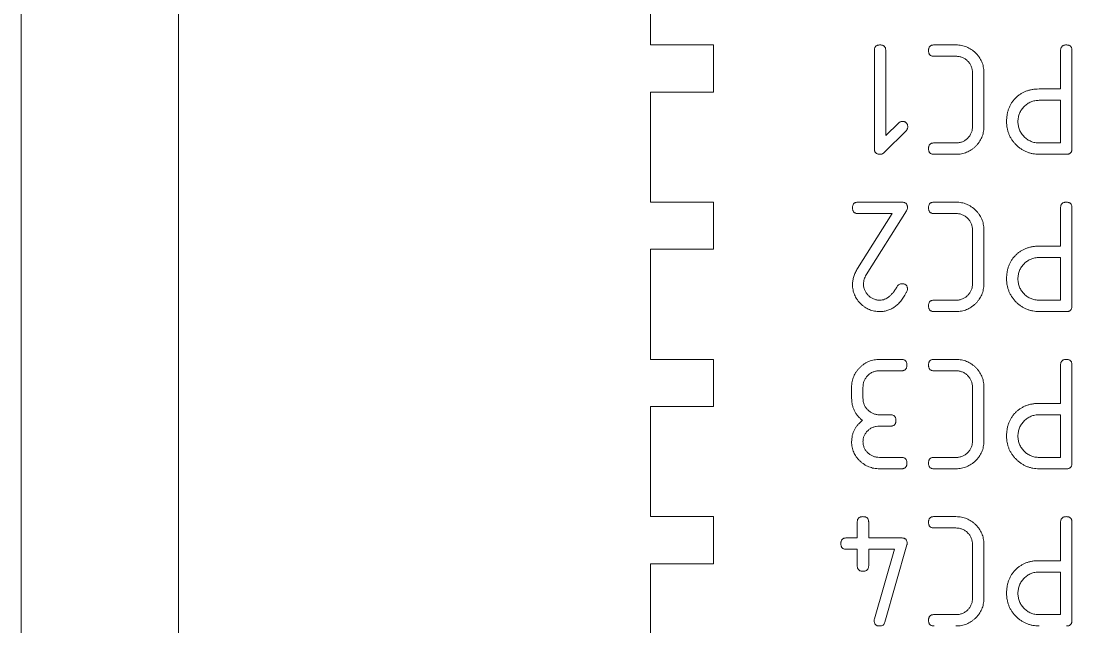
# Model space of a CAD drawing. Header units: inches. Extents: x 0.05 to 2.17, y 6.91 to 8.42.
# Drawn here: x 0.064 to 0.731, y 7.652 to 8.037 of the extents above; entities that cross this region are included whole.
import ezdxf

# ---------------------------------------------------------------- set-up
doc = ezdxf.new("R2010")
doc.units = ezdxf.units.IN
doc.header["$MEASUREMENT"] = 0

msp = doc.modelspace()

# ---------------------------------------------------------------- linework, layer by layer
at = {"color": 7, "linetype": 'Continuous', "lineweight": 15}
for p, q in [((0.06353, 8.42152), (0.06353, 6.92152)), ((0.16353, 8.32152), (0.16353, 7.52152)), ((0.46353, 8.02152), (0.46353, 8.09152)), ((0.50353, 8.02152), (0.46353, 8.02152)), ((0.50353, 7.99152), (0.50353, 8.02152)), ((0.64364, 8.02152), (0.6576, 8.02152)), ((0.60574, 7.95543), (0.60574, 8.01804)), ((0.61297, 8.01804), (0.61297, 7.96381)), ((0.6576, 8.01429), (0.64364, 8.01429)), ((0.72408, 7.99351), (0.72408, 8.01802)), ((0.73131, 8.01804), (0.73131, 7.95543)), ((0.66807, 7.96952), (0.66807, 8.00396)), ((0.6753, 8.00413), (0.6753, 7.96935)), ((0.71035, 7.99351), (0.72408, 7.99351)), ((0.46353, 7.92152), (0.46353, 7.99152)), ((0.46353, 7.99152), (0.50353, 7.99152)), ((0.72408, 7.98629), (0.71053, 7.98629)), ((0.72408, 7.95918), (0.72408, 7.98629)), ((0.62592, 7.96693), (0.61226, 7.95333)), ((0.61297, 7.96381), (0.62101, 7.97185)), ((0.64364, 7.95918), (0.6576, 7.95918)), ((0.71053, 7.95918), (0.72408, 7.95918)), ((0.6576, 7.95196), (0.64364, 7.95196)), ((0.72785, 7.95196), (0.71053, 7.95196)), ((0.50353, 7.92152), (0.46353, 7.92152)), ((0.50353, 7.89152), (0.50353, 7.92152)), ((0.59535, 7.92152), (0.62327, 7.92152)), ((0.64364, 7.92152), (0.6576, 7.92152)), ((0.59504, 7.87924), (0.61703, 7.91429)), ((0.61703, 7.91429), (0.59535, 7.91429)), ((0.62618, 7.91605), (0.60059, 7.87529)), ((0.6576, 7.91429), (0.64364, 7.91429)), ((0.72408, 7.89351), (0.72408, 7.91802)), ((0.73131, 7.91804), (0.73131, 7.85543)), ((0.66807, 7.86952), (0.66807, 7.90396)), ((0.6753, 7.90413), (0.6753, 7.86935)), ((0.71035, 7.89351), (0.72408, 7.89351)), ((0.46353, 7.82152), (0.46353, 7.89152)), ((0.46353, 7.89152), (0.50353, 7.89152)), ((0.72408, 7.88629), (0.71053, 7.88629)), ((0.72408, 7.85918), (0.72408, 7.88629)), ((0.64364, 7.85918), (0.6576, 7.85918)), ((0.71053, 7.85918), (0.72408, 7.85918)), ((0.6576, 7.85196), (0.64364, 7.85196)), ((0.72785, 7.85196), (0.71053, 7.85196)), ((0.50353, 7.82152), (0.46353, 7.82152)), ((0.50353, 7.79152), (0.50353, 7.82152)), ((0.60899, 7.82152), (0.62295, 7.82152)), ((0.64364, 7.82152), (0.6576, 7.82152)), ((0.62295, 7.81429), (0.60899, 7.81429)), ((0.6576, 7.81429), (0.64364, 7.81429)), ((0.72408, 7.79351), (0.72408, 7.81802)), ((0.73131, 7.81804), (0.73131, 7.75543)), ((0.59129, 7.7968), (0.59129, 7.80386)), ((0.59851, 7.80379), (0.59851, 7.79679)), ((0.66807, 7.76952), (0.66807, 7.80396)), ((0.6753, 7.80413), (0.6753, 7.76935)), ((0.71035, 7.79351), (0.72408, 7.79351)), ((0.46353, 7.72152), (0.46353, 7.79152)), ((0.46353, 7.79152), (0.50353, 7.79152)), ((0.60899, 7.78629), (0.61597, 7.78629)), ((0.72408, 7.78629), (0.71053, 7.78629)), ((0.72408, 7.75918), (0.72408, 7.78629)), ((0.61597, 7.77906), (0.60899, 7.77906)), ((0.60899, 7.75918), (0.62295, 7.75918)), ((0.64364, 7.75918), (0.6576, 7.75918)), ((0.71053, 7.75918), (0.72408, 7.75918)), ((0.62295, 7.75196), (0.60899, 7.75196)), ((0.6576, 7.75196), (0.64364, 7.75196)), ((0.72785, 7.75196), (0.71053, 7.75196)), ((0.50353, 7.72152), (0.46353, 7.72152)), ((0.50353, 7.69152), (0.50353, 7.72152)), ((0.64364, 7.72152), (0.6576, 7.72152)), ((0.5949, 7.70797), (0.5949, 7.71813)), ((0.60213, 7.71813), (0.60213, 7.70797)), ((0.6576, 7.71429), (0.64364, 7.71429)), ((0.72408, 7.69351), (0.72408, 7.71802)), ((0.73131, 7.71804), (0.73131, 7.65543)), ((0.58793, 7.70797), (0.5949, 7.70797)), ((0.60213, 7.70797), (0.62306, 7.70797)), ((0.5949, 7.70074), (0.58793, 7.70074)), ((0.5949, 7.69028), (0.5949, 7.70074)), ((0.60213, 7.70074), (0.60213, 7.69028)), ((0.61846, 7.70074), (0.60213, 7.70074)), ((0.60577, 7.65645), (0.61846, 7.70074)), ((0.62645, 7.70351), (0.61249, 7.6545)), ((0.66807, 7.66952), (0.66807, 7.70396)), ((0.6753, 7.70413), (0.6753, 7.66935)), ((0.71035, 7.69351), (0.72408, 7.69351)), ((0.46353, 7.69152), (0.50353, 7.69152)), ((0.46353, 7.62152), (0.46353, 7.69152)), ((0.72408, 7.68629), (0.71053, 7.68629)), ((0.72408, 7.65918), (0.72408, 7.68629)), ((0.64364, 7.65918), (0.6576, 7.65918)), ((0.71053, 7.65918), (0.72408, 7.65918))]:
    msp.add_line(p, q, dxfattribs=at)
for points, knots in [([(0.60574, 8.01804), (0.60575, 8.01832), (0.60577, 8.01883), (0.60594, 8.01955), (0.60622, 8.02017), (0.60662, 8.02068), (0.60716, 8.02105), (0.60779, 8.02134), (0.60854, 8.02148), (0.60907, 8.0215), (0.60935, 8.02152)], [0, 0, 0, 0, 0.142872, 0.269235, 0.383554, 0.493703, 0.602832, 0.721608, 0.852224, 1, 1, 1, 1]), ([(0.60935, 8.02152), (0.60964, 8.0215), (0.61017, 8.02148), (0.61092, 8.02134), (0.61155, 8.02105), (0.61209, 8.02068), (0.61248, 8.02017), (0.61277, 8.01955), (0.61294, 8.01883), (0.61296, 8.01832), (0.61297, 8.01804)], [0, 0, 0, 0, 0.147776, 0.278392, 0.397168, 0.506297, 0.616446, 0.730765, 0.857128, 1, 1, 1, 1]), ([(0.64015, 8.0179), (0.64016, 8.01818), (0.64019, 8.01872), (0.64033, 8.01947), (0.64062, 8.0201), (0.64101, 8.02063), (0.64151, 8.02104), (0.64213, 8.02132), (0.64285, 8.02149), (0.64336, 8.02151), (0.64364, 8.02152)], [0, 0, 0, 0, 0.147514, 0.2779, 0.396465, 0.506856, 0.614905, 0.731241, 0.857381, 1, 1, 1, 1]), ([(0.6576, 8.02152), (0.65819, 8.0215), (0.65937, 8.02147), (0.66109, 8.02122), (0.66275, 8.02082), (0.66435, 8.02027), (0.66587, 8.01954), (0.66735, 8.01867), (0.66876, 8.01763), (0.67007, 8.01644), (0.6713, 8.01516), (0.67236, 8.01378), (0.67328, 8.01233), (0.67401, 8.01082), (0.6746, 8.00924), (0.675, 8.00759), (0.67525, 8.00588), (0.67528, 8.00472), (0.6753, 8.00413)], [0, 0, 0, 0, 0.064587, 0.127657, 0.189254, 0.249977, 0.31113, 0.373124, 0.436104, 0.501374, 0.566206, 0.628986, 0.690641, 0.751553, 0.81214, 0.873362, 0.935924, 1, 1, 1, 1]), ([(0.72408, 8.01802), (0.72409, 8.01829), (0.72411, 8.01881), (0.72427, 8.01954), (0.72456, 8.02015), (0.72496, 8.02066), (0.72549, 8.02105), (0.72612, 8.02134), (0.72688, 8.02148), (0.72741, 8.0215), (0.72769, 8.02152)], [0, 0, 0, 0, 0.142325, 0.270585, 0.384466, 0.494192, 0.604355, 0.722675, 0.852791, 1, 1, 1, 1]), ([(0.72769, 8.02152), (0.72797, 8.0215), (0.72851, 8.02148), (0.72926, 8.02134), (0.72989, 8.02105), (0.73043, 8.02068), (0.73082, 8.02017), (0.73111, 8.01955), (0.73128, 8.01883), (0.7313, 8.01832), (0.73131, 8.01804)], [0, 0, 0, 0, 0.147776, 0.278392, 0.397168, 0.506297, 0.616446, 0.730765, 0.857128, 1, 1, 1, 1]), ([(0.64364, 8.01429), (0.64336, 8.0143), (0.64285, 8.01431), (0.64213, 8.01449), (0.64151, 8.01476), (0.64101, 8.01518), (0.64062, 8.0157), (0.64033, 8.01633), (0.64019, 8.01709), (0.64016, 8.01762), (0.64015, 8.0179)], [0, 0, 0, 0, 0.142619, 0.268759, 0.385095, 0.493144, 0.603535, 0.7221, 0.852486, 1, 1, 1, 1]), ([(0.66807, 8.00396), (0.66807, 8.00431), (0.66806, 8.005), (0.66789, 8.00601), (0.66765, 8.00699), (0.66733, 8.00793), (0.66689, 8.00882), (0.66634, 8.00967), (0.66572, 8.0105), (0.66501, 8.01127), (0.66422, 8.01196), (0.6634, 8.01259), (0.66254, 8.01312), (0.66162, 8.01354), (0.66068, 8.01388), (0.65968, 8.01412), (0.65865, 8.01427), (0.65795, 8.01428), (0.6576, 8.01429)], [0, 0, 0, 0, 0.063915, 0.126772, 0.1881, 0.248418, 0.309013, 0.370305, 0.433132, 0.497864, 0.562652, 0.62548, 0.68705, 0.74805, 0.809469, 0.871635, 0.935223, 1, 1, 1, 1]), ([(0.68975, 7.97273), (0.68977, 7.97349), (0.68979, 7.97496), (0.69007, 7.97712), (0.69052, 7.97916), (0.69114, 7.98111), (0.69195, 7.98294), (0.69295, 7.98465), (0.6941, 7.98627), (0.69545, 7.98776), (0.69692, 7.98912), (0.69852, 7.9903), (0.70024, 7.99128), (0.70205, 7.99211), (0.70398, 7.99273), (0.706, 7.99318), (0.70814, 7.99347), (0.7096, 7.9935), (0.71035, 7.99351)], [0, 0, 0, 0, 0.068717, 0.134459, 0.197768, 0.259523, 0.320051, 0.380045, 0.440313, 0.501403, 0.562462, 0.622636, 0.68263, 0.742941, 0.80388, 0.86677, 0.932141, 1, 1, 1, 1]), ([(0.71053, 7.98629), (0.71006, 7.98628), (0.70914, 7.98626), (0.7078, 7.98607), (0.70651, 7.98575), (0.70526, 7.98534), (0.70409, 7.98476), (0.70295, 7.9841), (0.70189, 7.98329), (0.70089, 7.98237), (0.69997, 7.98138), (0.69917, 7.98031), (0.6985, 7.97918), (0.69794, 7.978), (0.69751, 7.97676), (0.6972, 7.97547), (0.69701, 7.97412), (0.69699, 7.9732), (0.69698, 7.97273)], [0, 0, 0, 0, 0.06546, 0.128808, 0.190661, 0.251461, 0.312928, 0.373659, 0.436423, 0.500019, 0.563615, 0.626379, 0.68711, 0.747698, 0.809339, 0.871192, 0.93454, 1, 1, 1, 1]), ([(0.62101, 7.97185), (0.62118, 7.972), (0.62151, 7.97231), (0.62212, 7.9726), (0.62276, 7.97283), (0.62321, 7.97284), (0.62344, 7.97285)], [0, 0, 0, 0, 0.252697, 0.500907, 0.742629, 1, 1, 1, 1]), ([(0.62344, 7.97285), (0.62371, 7.97284), (0.62423, 7.97282), (0.62496, 7.97267), (0.62557, 7.97239), (0.62607, 7.97199), (0.62647, 7.97149), (0.62675, 7.97088), (0.6269, 7.97015), (0.62692, 7.96964), (0.62693, 7.96936)], [0, 0, 0, 0, 0.1452183, 0.2730965, 0.3915527, 0.5, 0.6084473, 0.7269035, 0.8547817, 1, 1, 1, 1]), ([(0.62693, 7.96936), (0.62692, 7.96913), (0.62691, 7.96868), (0.62668, 7.96804), (0.62639, 7.96743), (0.62608, 7.9671), (0.62592, 7.96693)], [0, 0, 0, 0, 0.257371, 0.499093, 0.747303, 1, 1, 1, 1]), ([(0.6576, 7.95918), (0.65796, 7.95919), (0.65867, 7.95921), (0.65971, 7.95935), (0.6607, 7.95959), (0.66165, 7.95993), (0.66256, 7.96036), (0.66345, 7.96086), (0.66426, 7.96149), (0.66504, 7.9622), (0.66575, 7.96296), (0.66637, 7.96378), (0.6669, 7.96465), (0.66732, 7.96555), (0.66767, 7.96648), (0.66791, 7.96746), (0.66805, 7.96848), (0.66806, 7.96917), (0.66807, 7.96952)], [0, 0, 0, 0, 0.065545, 0.129895, 0.191971, 0.253302, 0.314213, 0.375996, 0.438733, 0.502787, 0.567425, 0.630162, 0.691644, 0.751776, 0.812296, 0.873535, 0.936177, 1, 1, 1, 1]), ([(0.6753, 7.96935), (0.67528, 7.96876), (0.67525, 7.96759), (0.675, 7.96588), (0.6746, 7.96423), (0.67401, 7.96266), (0.67328, 7.96114), (0.67236, 7.9597), (0.6713, 7.95832), (0.67008, 7.95702), (0.66875, 7.95585), (0.66735, 7.9548), (0.66587, 7.95393), (0.66435, 7.9532), (0.66275, 7.95265), (0.66109, 7.95225), (0.65937, 7.95201), (0.65819, 7.95198), (0.6576, 7.95196)], [0, 0, 0, 0, 0.064074, 0.126634, 0.187854, 0.248439, 0.309349, 0.371002, 0.43378, 0.498983, 0.56391, 0.626888, 0.68888, 0.750031, 0.810752, 0.872348, 0.935415, 1, 1, 1, 1]), ([(0.71053, 7.95196), (0.70982, 7.95198), (0.70843, 7.95202), (0.70638, 7.95231), (0.7044, 7.95277), (0.70251, 7.95344), (0.7007, 7.9543), (0.69897, 7.95534), (0.69732, 7.95657), (0.69579, 7.95799), (0.69437, 7.95953), (0.69313, 7.96117), (0.6921, 7.96291), (0.69123, 7.96471), (0.69056, 7.96661), (0.6901, 7.96858), (0.68981, 7.97063), (0.68977, 7.97203), (0.68975, 7.97273)], [0, 0, 0, 0, 0.064795, 0.127954, 0.189599, 0.250466, 0.311649, 0.372996, 0.435562, 0.5, 0.564438, 0.627004, 0.688351, 0.749534, 0.810401, 0.872046, 0.935205, 1, 1, 1, 1]), ([(0.69698, 7.97273), (0.69699, 7.97227), (0.69701, 7.97135), (0.6972, 7.97), (0.6975, 7.96871), (0.69795, 7.96748), (0.6985, 7.96629), (0.69917, 7.96516), (0.69997, 7.96409), (0.70089, 7.9631), (0.70189, 7.96218), (0.70295, 7.96137), (0.70408, 7.9607), (0.70527, 7.96016), (0.7065, 7.95971), (0.7078, 7.9594), (0.70914, 7.95921), (0.71006, 7.95919), (0.71053, 7.95918)], [0, 0, 0, 0, 0.065465, 0.128819, 0.190678, 0.251701, 0.312893, 0.373629, 0.436398, 0.5, 0.563602, 0.626371, 0.687107, 0.748299, 0.809322, 0.871181, 0.934535, 1, 1, 1, 1]), ([(0.60935, 7.95196), (0.60907, 7.95197), (0.60854, 7.95199), (0.60779, 7.95214), (0.60715, 7.95242), (0.60663, 7.95281), (0.60622, 7.95331), (0.60594, 7.95392), (0.60577, 7.95464), (0.60575, 7.95516), (0.60574, 7.95543)], [0, 0, 0, 0, 0.147843, 0.278518, 0.397347, 0.507983, 0.616273, 0.730643, 0.857063, 1, 1, 1, 1]), ([(0.61226, 7.95333), (0.61203, 7.95312), (0.61158, 7.95273), (0.61086, 7.95228), (0.61011, 7.95201), (0.6096, 7.95198), (0.60935, 7.95196)], [0, 0, 0, 0, 0.283405, 0.539418, 0.775462, 1, 1, 1, 1]), ([(0.64015, 7.95557), (0.64016, 7.95585), (0.64019, 7.95639), (0.64033, 7.95714), (0.64062, 7.95777), (0.64101, 7.9583), (0.64151, 7.95871), (0.64213, 7.95899), (0.64285, 7.95916), (0.64336, 7.95918), (0.64364, 7.95918)], [0, 0, 0, 0, 0.147514, 0.2779, 0.396465, 0.506856, 0.614905, 0.731241, 0.857381, 1, 1, 1, 1]), ([(0.64364, 7.95196), (0.64336, 7.95197), (0.64285, 7.95198), (0.64213, 7.95216), (0.64151, 7.95243), (0.64101, 7.95285), (0.64062, 7.95337), (0.64033, 7.954), (0.64019, 7.95476), (0.64016, 7.95529), (0.64015, 7.95557)], [0, 0, 0, 0, 0.142619, 0.268759, 0.385095, 0.493144, 0.603535, 0.7221, 0.852486, 1, 1, 1, 1]), ([(0.73131, 7.95543), (0.73129, 7.95516), (0.73127, 7.95464), (0.73112, 7.95392), (0.73086, 7.95331), (0.73046, 7.95281), (0.72995, 7.95243), (0.72935, 7.95213), (0.72863, 7.95199), (0.72812, 7.95197), (0.72785, 7.95196)], [0, 0, 0, 0, 0.146109, 0.274772, 0.390622, 0.499735, 0.610826, 0.727735, 0.856398, 1, 1, 1, 1]), ([(0.59187, 7.9179), (0.59188, 7.91818), (0.5919, 7.91872), (0.59204, 7.91947), (0.59233, 7.9201), (0.59272, 7.92063), (0.59322, 7.92104), (0.59384, 7.92132), (0.59456, 7.92149), (0.59508, 7.92151), (0.59535, 7.92152)], [0, 0, 0, 0, 0.1475144, 0.2779, 0.396465, 0.5068558, 0.6149049, 0.7312411, 0.8573806, 1, 1, 1, 1]), ([(0.62327, 7.92152), (0.62355, 7.9215), (0.62406, 7.92149), (0.62478, 7.92133), (0.6254, 7.92107), (0.6259, 7.92067), (0.62629, 7.92016), (0.62658, 7.91956), (0.62672, 7.91884), (0.62675, 7.91833), (0.62676, 7.91806)], [0, 0, 0, 0, 0.145775, 0.274143, 0.392017, 0.50088, 0.611717, 0.728359, 0.856727, 1, 1, 1, 1]), ([(0.64015, 7.9179), (0.64016, 7.91818), (0.64019, 7.91872), (0.64033, 7.91947), (0.64062, 7.9201), (0.64101, 7.92063), (0.64151, 7.92104), (0.64213, 7.92132), (0.64285, 7.92149), (0.64336, 7.92151), (0.64364, 7.92152)], [0, 0, 0, 0, 0.1475144, 0.2779, 0.396465, 0.5068558, 0.6149049, 0.7312411, 0.8573806, 1, 1, 1, 1]), ([(0.6576, 7.92152), (0.65819, 7.9215), (0.65937, 7.92147), (0.66109, 7.92122), (0.66275, 7.92082), (0.66435, 7.92027), (0.66587, 7.91954), (0.66735, 7.91867), (0.66876, 7.91763), (0.67007, 7.91644), (0.6713, 7.91516), (0.67236, 7.91378), (0.67328, 7.91233), (0.67401, 7.91082), (0.6746, 7.90924), (0.675, 7.90759), (0.67525, 7.90588), (0.67528, 7.90472), (0.6753, 7.90413)], [0, 0, 0, 0, 0.064587, 0.127657, 0.189254, 0.249977, 0.31113, 0.373124, 0.436104, 0.501374, 0.566206, 0.628986, 0.690641, 0.751553, 0.81214, 0.873362, 0.935924, 1, 1, 1, 1]), ([(0.72408, 7.91802), (0.72409, 7.91829), (0.72411, 7.91881), (0.72427, 7.91954), (0.72456, 7.92015), (0.72496, 7.92066), (0.72549, 7.92105), (0.72612, 7.92134), (0.72688, 7.92148), (0.72741, 7.9215), (0.72769, 7.92152)], [0, 0, 0, 0, 0.142325, 0.270585, 0.384466, 0.494192, 0.604355, 0.722675, 0.852791, 1, 1, 1, 1]), ([(0.72769, 7.92152), (0.72797, 7.9215), (0.72851, 7.92148), (0.72926, 7.92134), (0.72989, 7.92105), (0.73043, 7.92068), (0.73082, 7.92017), (0.73111, 7.91955), (0.73128, 7.91883), (0.7313, 7.91832), (0.73131, 7.91804)], [0, 0, 0, 0, 0.147776, 0.278392, 0.397168, 0.506297, 0.616446, 0.730765, 0.857128, 1, 1, 1, 1]), ([(0.59535, 7.91429), (0.59508, 7.9143), (0.59456, 7.91431), (0.59384, 7.91449), (0.59322, 7.91476), (0.59272, 7.91518), (0.59233, 7.9157), (0.59204, 7.91633), (0.5919, 7.91709), (0.59188, 7.91762), (0.59187, 7.9179)], [0, 0, 0, 0, 0.142619, 0.268759, 0.385095, 0.493144, 0.603535, 0.7221, 0.852486, 1, 1, 1, 1]), ([(0.62676, 7.91806), (0.62673, 7.91771), (0.62669, 7.917), (0.62635, 7.91637), (0.62618, 7.91605)], [0, 0, 0, 0, 0.4934299, 1, 1, 1, 1]), ([(0.64364, 7.91429), (0.64336, 7.9143), (0.64285, 7.91431), (0.64213, 7.91449), (0.64151, 7.91476), (0.64101, 7.91518), (0.64062, 7.9157), (0.64033, 7.91633), (0.64019, 7.91709), (0.64016, 7.91762), (0.64015, 7.9179)], [0, 0, 0, 0, 0.142619, 0.268759, 0.385095, 0.493144, 0.603535, 0.7221, 0.852486, 1, 1, 1, 1]), ([(0.66807, 7.90396), (0.66807, 7.90431), (0.66806, 7.905), (0.66789, 7.90601), (0.66765, 7.90699), (0.66733, 7.90793), (0.66689, 7.90882), (0.66634, 7.90967), (0.66572, 7.9105), (0.66501, 7.91127), (0.66422, 7.91196), (0.6634, 7.91259), (0.66254, 7.91312), (0.66162, 7.91354), (0.66068, 7.91388), (0.65968, 7.91412), (0.65865, 7.91427), (0.65795, 7.91428), (0.6576, 7.91429)], [0, 0, 0, 0, 0.0639148, 0.1267722, 0.1881003, 0.2484181, 0.3090131, 0.3703047, 0.4331324, 0.4978636, 0.5626522, 0.62548, 0.6870504, 0.7480497, 0.8094688, 0.8716351, 0.9352228, 1, 1, 1, 1]), ([(0.68975, 7.87273), (0.68977, 7.87349), (0.68979, 7.87496), (0.69007, 7.87712), (0.69052, 7.87916), (0.69114, 7.88111), (0.69195, 7.88294), (0.69295, 7.88465), (0.6941, 7.88627), (0.69545, 7.88776), (0.69692, 7.88912), (0.69852, 7.8903), (0.70024, 7.89128), (0.70205, 7.89211), (0.70398, 7.89273), (0.706, 7.89318), (0.70814, 7.89347), (0.7096, 7.8935), (0.71035, 7.89351)], [0, 0, 0, 0, 0.068717, 0.134459, 0.197768, 0.259523, 0.320051, 0.380045, 0.440313, 0.501403, 0.562462, 0.622636, 0.68263, 0.742941, 0.80388, 0.86677, 0.932141, 1, 1, 1, 1]), ([(0.71053, 7.88629), (0.71006, 7.88628), (0.70914, 7.88626), (0.7078, 7.88607), (0.70651, 7.88575), (0.70526, 7.88534), (0.70409, 7.88476), (0.70295, 7.8841), (0.70189, 7.88329), (0.70089, 7.88237), (0.69997, 7.88138), (0.69917, 7.88031), (0.6985, 7.87918), (0.69794, 7.878), (0.69751, 7.87676), (0.6972, 7.87547), (0.69701, 7.87412), (0.69699, 7.8732), (0.69698, 7.87273)], [0, 0, 0, 0, 0.06546, 0.128808, 0.190661, 0.251461, 0.312928, 0.373659, 0.436423, 0.500019, 0.563615, 0.626379, 0.68711, 0.747698, 0.809339, 0.871192, 0.93454, 1, 1, 1, 1]), ([(0.59187, 7.86928), (0.59191, 7.8701), (0.59198, 7.87178), (0.59261, 7.87429), (0.59362, 7.87681), (0.59456, 7.87842), (0.59504, 7.87924)], [0, 0, 0, 0, 0.233953, 0.475078, 0.72922, 1, 1, 1, 1]), ([(0.60059, 7.87529), (0.60032, 7.87483), (0.5998, 7.87393), (0.59925, 7.87249), (0.59891, 7.87104), (0.59886, 7.87006), (0.59884, 7.86957)], [0, 0, 0, 0, 0.262922, 0.515349, 0.759133, 1, 1, 1, 1]), ([(0.60931, 7.85196), (0.60872, 7.85198), (0.60755, 7.85201), (0.60583, 7.85224), (0.60417, 7.85263), (0.6026, 7.85321), (0.60108, 7.85391), (0.59962, 7.85477), (0.59824, 7.85582), (0.59694, 7.85699), (0.59575, 7.85828), (0.59472, 7.85965), (0.59383, 7.86109), (0.59311, 7.8626), (0.59256, 7.86418), (0.59216, 7.86582), (0.59192, 7.86752), (0.59188, 7.86869), (0.59187, 7.86928)], [0, 0, 0, 0, 0.065087, 0.128064, 0.190138, 0.251017, 0.311957, 0.373724, 0.436364, 0.501026, 0.565655, 0.628295, 0.689445, 0.750605, 0.811311, 0.872382, 0.935428, 1, 1, 1, 1]), ([(0.59884, 7.86957), (0.59884, 7.86922), (0.59885, 7.86852), (0.59902, 7.8675), (0.59926, 7.86652), (0.59958, 7.86557), (0.60003, 7.86468), (0.60055, 7.86381), (0.60117, 7.86298), (0.60189, 7.86221), (0.60268, 7.86151), (0.60351, 7.86089), (0.60437, 7.86035), (0.60529, 7.85993), (0.60623, 7.85959), (0.60723, 7.85935), (0.60826, 7.85921), (0.60896, 7.85919), (0.60931, 7.85918)], [0, 0, 0, 0, 0.064562, 0.12721, 0.188334, 0.249264, 0.309658, 0.371024, 0.43433, 0.498846, 0.563419, 0.626725, 0.688091, 0.748887, 0.810102, 0.872062, 0.935438, 1, 1, 1, 1]), ([(0.60931, 7.85918), (0.6098, 7.85921), (0.6108, 7.85927), (0.61226, 7.85971), (0.61369, 7.86039), (0.61507, 7.86139), (0.61644, 7.86263), (0.61776, 7.86416), (0.61907, 7.86594), (0.61985, 7.86727), (0.62026, 7.86796)], [0, 0, 0, 0, 0.100383, 0.202268, 0.308843, 0.423998, 0.548476, 0.685317, 0.835213, 1, 1, 1, 1]), ([(0.62026, 7.86796), (0.62043, 7.86823), (0.62074, 7.86874), (0.62148, 7.86927), (0.62233, 7.86962), (0.62295, 7.86964), (0.62327, 7.86966)], [0, 0, 0, 0, 0.253392, 0.491961, 0.734391, 1, 1, 1, 1]), ([(0.62327, 7.86966), (0.62354, 7.86965), (0.62406, 7.86963), (0.62479, 7.86948), (0.6254, 7.8692), (0.6259, 7.8688), (0.6263, 7.8683), (0.62658, 7.86769), (0.62673, 7.86696), (0.62675, 7.86645), (0.62676, 7.86617)], [0, 0, 0, 0, 0.145218, 0.273097, 0.391553, 0.5, 0.608447, 0.726903, 0.854782, 1, 1, 1, 1]), ([(0.6576, 7.85918), (0.65796, 7.85919), (0.65867, 7.85921), (0.65971, 7.85935), (0.6607, 7.85959), (0.66165, 7.85993), (0.66256, 7.86036), (0.66345, 7.86086), (0.66426, 7.86149), (0.66504, 7.8622), (0.66575, 7.86296), (0.66637, 7.86378), (0.6669, 7.86465), (0.66732, 7.86555), (0.66767, 7.86648), (0.66791, 7.86746), (0.66805, 7.86848), (0.66806, 7.86917), (0.66807, 7.86952)], [0, 0, 0, 0, 0.065545, 0.129895, 0.191971, 0.253302, 0.314213, 0.375996, 0.438733, 0.502787, 0.567425, 0.630162, 0.691644, 0.751776, 0.812296, 0.873535, 0.936177, 1, 1, 1, 1]), ([(0.6753, 7.86935), (0.67528, 7.86876), (0.67525, 7.86759), (0.675, 7.86588), (0.6746, 7.86423), (0.67401, 7.86266), (0.67328, 7.86114), (0.67236, 7.8597), (0.6713, 7.85832), (0.67008, 7.85702), (0.66875, 7.85585), (0.66735, 7.8548), (0.66587, 7.85393), (0.66435, 7.8532), (0.66275, 7.85265), (0.66109, 7.85225), (0.65937, 7.85201), (0.65819, 7.85198), (0.6576, 7.85196)], [0, 0, 0, 0, 0.064074, 0.126634, 0.187854, 0.248439, 0.309349, 0.371002, 0.43378, 0.498983, 0.56391, 0.626888, 0.68888, 0.750031, 0.810752, 0.872348, 0.935415, 1, 1, 1, 1]), ([(0.71053, 7.85196), (0.70982, 7.85198), (0.70843, 7.85202), (0.70638, 7.85231), (0.7044, 7.85277), (0.70251, 7.85344), (0.7007, 7.8543), (0.69897, 7.85534), (0.69732, 7.85657), (0.69579, 7.85799), (0.69437, 7.85953), (0.69313, 7.86117), (0.6921, 7.86291), (0.69123, 7.86471), (0.69056, 7.86661), (0.6901, 7.86858), (0.68981, 7.87063), (0.68977, 7.87203), (0.68975, 7.87273)], [0, 0, 0, 0, 0.064795, 0.127954, 0.189599, 0.250466, 0.311649, 0.372996, 0.435562, 0.5, 0.564438, 0.627004, 0.688351, 0.749534, 0.810401, 0.872046, 0.935205, 1, 1, 1, 1]), ([(0.69698, 7.87273), (0.69699, 7.87227), (0.69701, 7.87135), (0.6972, 7.87), (0.6975, 7.86871), (0.69795, 7.86748), (0.6985, 7.86629), (0.69917, 7.86516), (0.69997, 7.86409), (0.70089, 7.8631), (0.70189, 7.86218), (0.70295, 7.86137), (0.70408, 7.8607), (0.70527, 7.86016), (0.7065, 7.85971), (0.7078, 7.8594), (0.70914, 7.85921), (0.71006, 7.85919), (0.71053, 7.85918)], [0, 0, 0, 0, 0.065465, 0.128819, 0.190678, 0.251701, 0.312893, 0.373629, 0.436398, 0.5, 0.563602, 0.626371, 0.687107, 0.748299, 0.809322, 0.871181, 0.934535, 1, 1, 1, 1]), ([(0.62645, 7.86475), (0.62618, 7.86423), (0.62564, 7.86321), (0.62477, 7.86177), (0.62389, 7.86041), (0.62295, 7.85916), (0.622, 7.858), (0.62101, 7.85696), (0.61999, 7.856), (0.61892, 7.85516), (0.61784, 7.85439), (0.61672, 7.85374), (0.61556, 7.85318), (0.61437, 7.85275), (0.61315, 7.85239), (0.6119, 7.85213), (0.61062, 7.852), (0.60975, 7.85197), (0.60931, 7.85196)], [0, 0, 0, 0, 0.077961, 0.15219, 0.223907, 0.292609, 0.359143, 0.422763, 0.48419, 0.544178, 0.602917, 0.660013, 0.716725, 0.772647, 0.828584, 0.884684, 0.941861, 1, 1, 1, 1]), ([(0.62676, 7.86617), (0.62675, 7.86592), (0.62673, 7.86542), (0.62654, 7.86497), (0.62645, 7.86475)], [0, 0, 0, 0, 0.511107, 1, 1, 1, 1]), ([(0.64015, 7.85557), (0.64016, 7.85585), (0.64019, 7.85639), (0.64033, 7.85714), (0.64062, 7.85777), (0.64101, 7.8583), (0.64151, 7.85871), (0.64213, 7.85899), (0.64285, 7.85916), (0.64336, 7.85918), (0.64364, 7.85918)], [0, 0, 0, 0, 0.147514, 0.2779, 0.396465, 0.506856, 0.614905, 0.731241, 0.857381, 1, 1, 1, 1]), ([(0.64364, 7.85196), (0.64336, 7.85197), (0.64285, 7.85198), (0.64213, 7.85216), (0.64151, 7.85243), (0.64101, 7.85285), (0.64062, 7.85337), (0.64033, 7.854), (0.64019, 7.85476), (0.64016, 7.85529), (0.64015, 7.85557)], [0, 0, 0, 0, 0.142619, 0.268759, 0.385095, 0.493144, 0.603535, 0.7221, 0.852486, 1, 1, 1, 1]), ([(0.73131, 7.85543), (0.73129, 7.85516), (0.73127, 7.85464), (0.73112, 7.85392), (0.73086, 7.85331), (0.73046, 7.85281), (0.72995, 7.85243), (0.72935, 7.85213), (0.72863, 7.85199), (0.72812, 7.85197), (0.72785, 7.85196)], [0, 0, 0, 0, 0.146109, 0.274772, 0.390622, 0.499735, 0.610826, 0.727735, 0.856398, 1, 1, 1, 1]), ([(0.59129, 7.80386), (0.5913, 7.80446), (0.59134, 7.80564), (0.59158, 7.80738), (0.59199, 7.80906), (0.59257, 7.81066), (0.59331, 7.81219), (0.59422, 7.81366), (0.5953, 7.81505), (0.59652, 7.81637), (0.59785, 7.81758), (0.59927, 7.81862), (0.60074, 7.81952), (0.60227, 7.82026), (0.60386, 7.82083), (0.60552, 7.82122), (0.60723, 7.82147), (0.6084, 7.8215), (0.60899, 7.82152)], [0, 0, 0, 0, 0.0646169, 0.1277231, 0.1894785, 0.2505716, 0.3114911, 0.3731209, 0.4365516, 0.5016464, 0.566773, 0.6299978, 0.691795, 0.7527145, 0.8131572, 0.8742989, 0.9363984, 1, 1, 1, 1]), ([(0.62295, 7.82152), (0.62322, 7.82151), (0.62374, 7.82149), (0.62446, 7.82132), (0.62508, 7.82104), (0.62558, 7.82063), (0.62597, 7.8201), (0.62626, 7.81947), (0.6264, 7.81872), (0.62642, 7.81818), (0.62643, 7.8179)], [0, 0, 0, 0, 0.142619, 0.268759, 0.385095, 0.493144, 0.603535, 0.7221, 0.852486, 1, 1, 1, 1]), ([(0.64015, 7.8179), (0.64016, 7.81818), (0.64019, 7.81872), (0.64033, 7.81947), (0.64062, 7.8201), (0.64101, 7.82063), (0.64151, 7.82104), (0.64213, 7.82132), (0.64285, 7.82149), (0.64336, 7.82151), (0.64364, 7.82152)], [0, 0, 0, 0, 0.147514, 0.2779, 0.396465, 0.506856, 0.614905, 0.731241, 0.857381, 1, 1, 1, 1]), ([(0.6576, 7.82152), (0.65819, 7.8215), (0.65937, 7.82147), (0.66109, 7.82122), (0.66275, 7.82082), (0.66435, 7.82027), (0.66587, 7.81954), (0.66735, 7.81867), (0.66876, 7.81763), (0.67007, 7.81644), (0.6713, 7.81516), (0.67236, 7.81378), (0.67328, 7.81233), (0.67401, 7.81082), (0.6746, 7.80924), (0.675, 7.80759), (0.67525, 7.80588), (0.67528, 7.80472), (0.6753, 7.80413)], [0, 0, 0, 0, 0.064587, 0.127657, 0.189254, 0.249977, 0.31113, 0.373124, 0.436104, 0.501374, 0.566206, 0.628986, 0.690641, 0.751553, 0.81214, 0.873362, 0.935924, 1, 1, 1, 1]), ([(0.72408, 7.81802), (0.72409, 7.81829), (0.72411, 7.81881), (0.72427, 7.81954), (0.72456, 7.82015), (0.72496, 7.82066), (0.72549, 7.82105), (0.72612, 7.82134), (0.72688, 7.82148), (0.72741, 7.8215), (0.72769, 7.82152)], [0, 0, 0, 0, 0.142325, 0.270585, 0.384466, 0.494192, 0.604355, 0.722675, 0.852791, 1, 1, 1, 1]), ([(0.72769, 7.82152), (0.72797, 7.8215), (0.72851, 7.82148), (0.72926, 7.82134), (0.72989, 7.82105), (0.73043, 7.82068), (0.73082, 7.82017), (0.73111, 7.81955), (0.73128, 7.81883), (0.7313, 7.81832), (0.73131, 7.81804)], [0, 0, 0, 0, 0.147776, 0.278392, 0.397168, 0.506297, 0.616446, 0.730765, 0.857128, 1, 1, 1, 1]), ([(0.60899, 7.81429), (0.60863, 7.81428), (0.60792, 7.81427), (0.60688, 7.81412), (0.60588, 7.81389), (0.60493, 7.81354), (0.60401, 7.81312), (0.60314, 7.81259), (0.60231, 7.81197), (0.60154, 7.81125), (0.60083, 7.81048), (0.60022, 7.80965), (0.59968, 7.80878), (0.59927, 7.80786), (0.59891, 7.8069), (0.59868, 7.8059), (0.59853, 7.80486), (0.59852, 7.80415), (0.59851, 7.80379)], [0, 0, 0, 0, 0.064938, 0.128693, 0.190195, 0.250958, 0.312079, 0.372992, 0.435831, 0.49987, 0.563332, 0.626171, 0.687084, 0.748205, 0.808968, 0.8713, 0.934209, 1, 1, 1, 1]), ([(0.62643, 7.8179), (0.62642, 7.81762), (0.6264, 7.81709), (0.62626, 7.81633), (0.62597, 7.8157), (0.62558, 7.81518), (0.62508, 7.81476), (0.62446, 7.81449), (0.62374, 7.81431), (0.62322, 7.8143), (0.62295, 7.81429)], [0, 0, 0, 0, 0.147514, 0.2779, 0.396465, 0.506856, 0.614905, 0.731241, 0.857381, 1, 1, 1, 1]), ([(0.64364, 7.81429), (0.64336, 7.8143), (0.64285, 7.81431), (0.64213, 7.81449), (0.64151, 7.81476), (0.64101, 7.81518), (0.64062, 7.8157), (0.64033, 7.81633), (0.64019, 7.81709), (0.64016, 7.81762), (0.64015, 7.8179)], [0, 0, 0, 0, 0.142619, 0.268759, 0.385095, 0.493144, 0.603535, 0.7221, 0.852486, 1, 1, 1, 1]), ([(0.66807, 7.80396), (0.66807, 7.80431), (0.66806, 7.805), (0.66789, 7.80601), (0.66765, 7.80699), (0.66733, 7.80793), (0.66689, 7.80882), (0.66634, 7.80967), (0.66572, 7.8105), (0.66501, 7.81127), (0.66422, 7.81196), (0.6634, 7.81259), (0.66254, 7.81312), (0.66162, 7.81354), (0.66068, 7.81388), (0.65968, 7.81412), (0.65865, 7.81427), (0.65795, 7.81428), (0.6576, 7.81429)], [0, 0, 0, 0, 0.063915, 0.126772, 0.1881, 0.248418, 0.309013, 0.370305, 0.433132, 0.497864, 0.562652, 0.62548, 0.68705, 0.74805, 0.809469, 0.871635, 0.935223, 1, 1, 1, 1]), ([(0.59826, 7.78267), (0.5977, 7.78313), (0.59661, 7.78401), (0.5952, 7.78553), (0.59397, 7.78713), (0.59301, 7.78887), (0.59221, 7.79069), (0.59169, 7.79264), (0.59135, 7.79468), (0.59131, 7.79608), (0.59129, 7.7968)], [0, 0, 0, 0, 0.131551, 0.257255, 0.379229, 0.500133, 0.621102, 0.742911, 0.868701, 1, 1, 1, 1]), ([(0.59851, 7.79679), (0.59852, 7.79643), (0.59853, 7.79573), (0.5987, 7.7947), (0.59894, 7.79371), (0.59926, 7.79275), (0.5997, 7.79184), (0.60023, 7.79097), (0.60085, 7.79013), (0.60157, 7.78935), (0.60235, 7.78863), (0.60319, 7.78802), (0.60404, 7.78747), (0.60496, 7.78705), (0.60591, 7.7867), (0.6069, 7.78647), (0.60793, 7.7863), (0.60863, 7.78629), (0.60899, 7.78629)], [0, 0, 0, 0, 0.065094, 0.127429, 0.189079, 0.249705, 0.311337, 0.372395, 0.435385, 0.500209, 0.565032, 0.628022, 0.689529, 0.750021, 0.81093, 0.87258, 0.935761, 1, 1, 1, 1]), ([(0.68975, 7.77273), (0.68977, 7.77349), (0.68979, 7.77496), (0.69007, 7.77712), (0.69052, 7.77916), (0.69114, 7.78111), (0.69195, 7.78294), (0.69295, 7.78465), (0.6941, 7.78627), (0.69545, 7.78776), (0.69692, 7.78912), (0.69852, 7.7903), (0.70024, 7.79128), (0.70205, 7.79211), (0.70398, 7.79273), (0.706, 7.79318), (0.70814, 7.79347), (0.7096, 7.7935), (0.71035, 7.79351)], [0, 0, 0, 0, 0.068717, 0.134459, 0.197768, 0.259523, 0.320051, 0.380045, 0.440313, 0.501403, 0.562462, 0.622636, 0.68263, 0.742941, 0.80388, 0.86677, 0.932141, 1, 1, 1, 1]), ([(0.61597, 7.78629), (0.61625, 7.78628), (0.61676, 7.78626), (0.61749, 7.78609), (0.61811, 7.78581), (0.61861, 7.7854), (0.61899, 7.78487), (0.61928, 7.78424), (0.61943, 7.78349), (0.61945, 7.78295), (0.61946, 7.78267)], [0, 0, 0, 0, 0.142619, 0.268759, 0.385095, 0.493144, 0.603535, 0.7221, 0.852486, 1, 1, 1, 1]), ([(0.71053, 7.78629), (0.71006, 7.78628), (0.70914, 7.78626), (0.7078, 7.78607), (0.70651, 7.78575), (0.70526, 7.78534), (0.70409, 7.78476), (0.70295, 7.7841), (0.70189, 7.78329), (0.70089, 7.78237), (0.69997, 7.78138), (0.69917, 7.78031), (0.6985, 7.77918), (0.69794, 7.778), (0.69751, 7.77676), (0.6972, 7.77547), (0.69701, 7.77412), (0.69699, 7.7732), (0.69698, 7.77273)], [0, 0, 0, 0, 0.06546, 0.128808, 0.190661, 0.251461, 0.312928, 0.373659, 0.436423, 0.500019, 0.563615, 0.626379, 0.68711, 0.747698, 0.809339, 0.871192, 0.93454, 1, 1, 1, 1]), ([(0.59129, 7.76902), (0.59131, 7.76972), (0.59135, 7.77107), (0.59169, 7.77305), (0.59221, 7.77493), (0.59301, 7.77669), (0.59398, 7.77836), (0.5952, 7.77991), (0.59661, 7.78139), (0.5977, 7.78224), (0.59826, 7.78267)], [0, 0, 0, 0, 0.130343, 0.255085, 0.376701, 0.496803, 0.617065, 0.740145, 0.867249, 1, 1, 1, 1]), ([(0.61946, 7.78267), (0.61945, 7.78239), (0.61943, 7.78186), (0.61928, 7.7811), (0.61899, 7.78047), (0.61861, 7.77995), (0.61811, 7.77953), (0.61749, 7.77926), (0.61676, 7.77908), (0.61625, 7.77907), (0.61597, 7.77906)], [0, 0, 0, 0, 0.147514, 0.2779, 0.396465, 0.506856, 0.614905, 0.731241, 0.857381, 1, 1, 1, 1]), ([(0.60899, 7.77906), (0.60828, 7.77902), (0.6069, 7.77896), (0.60492, 7.7784), (0.6031, 7.77748), (0.60178, 7.77642), (0.60083, 7.77545), (0.60022, 7.77466), (0.59968, 7.77383), (0.59926, 7.77296), (0.59892, 7.77206), (0.59868, 7.77112), (0.59854, 7.77013), (0.59852, 7.76946), (0.59851, 7.76912)], [0, 0, 0, 0, 0.132221, 0.257075, 0.381182, 0.508734, 0.572085, 0.634628, 0.695044, 0.754741, 0.814767, 0.874619, 0.936716, 1, 1, 1, 1]), ([(0.60899, 7.75196), (0.60839, 7.75198), (0.60722, 7.75201), (0.60549, 7.75224), (0.60383, 7.75263), (0.60224, 7.75319), (0.6007, 7.7539), (0.59922, 7.75476), (0.59782, 7.75579), (0.59649, 7.75695), (0.59527, 7.75822), (0.59421, 7.75958), (0.59331, 7.761), (0.59258, 7.76248), (0.59199, 7.76403), (0.59158, 7.76564), (0.59134, 7.76731), (0.5913, 7.76845), (0.59129, 7.76902)], [0, 0, 0, 0, 0.065199, 0.128796, 0.190977, 0.252275, 0.314258, 0.376576, 0.439848, 0.50505, 0.570122, 0.633089, 0.694177, 0.754739, 0.814447, 0.875246, 0.936866, 1, 1, 1, 1]), ([(0.59851, 7.76912), (0.59852, 7.76878), (0.59853, 7.76811), (0.5987, 7.76714), (0.59894, 7.7662), (0.59926, 7.7653), (0.59971, 7.76444), (0.60022, 7.7636), (0.60086, 7.76282), (0.6018, 7.76183), (0.60314, 7.76078), (0.60495, 7.75986), (0.60692, 7.75928), (0.60829, 7.75922), (0.60899, 7.75918)], [0, 0, 0, 0, 0.063397, 0.124866, 0.184825, 0.243828, 0.304025, 0.365292, 0.427257, 0.491965, 0.620436, 0.743981, 0.869295, 1, 1, 1, 1]), ([(0.6576, 7.75918), (0.65796, 7.75919), (0.65867, 7.75921), (0.65971, 7.75935), (0.6607, 7.75959), (0.66165, 7.75993), (0.66256, 7.76036), (0.66345, 7.76086), (0.66426, 7.76149), (0.66504, 7.7622), (0.66575, 7.76296), (0.66637, 7.76378), (0.6669, 7.76465), (0.66732, 7.76555), (0.66767, 7.76648), (0.66791, 7.76746), (0.66805, 7.76848), (0.66806, 7.76917), (0.66807, 7.76952)], [0, 0, 0, 0, 0.065545, 0.129895, 0.191971, 0.253302, 0.314213, 0.375996, 0.438733, 0.502787, 0.567425, 0.630162, 0.691644, 0.751776, 0.812296, 0.873535, 0.936177, 1, 1, 1, 1]), ([(0.6753, 7.76935), (0.67528, 7.76876), (0.67525, 7.76759), (0.675, 7.76588), (0.6746, 7.76423), (0.67401, 7.76266), (0.67328, 7.76114), (0.67236, 7.7597), (0.6713, 7.75832), (0.67008, 7.75702), (0.66875, 7.75585), (0.66735, 7.7548), (0.66587, 7.75393), (0.66435, 7.7532), (0.66275, 7.75265), (0.66109, 7.75225), (0.65937, 7.75201), (0.65819, 7.75198), (0.6576, 7.75196)], [0, 0, 0, 0, 0.064074, 0.126634, 0.187854, 0.248439, 0.309349, 0.371002, 0.43378, 0.498983, 0.56391, 0.626888, 0.68888, 0.750031, 0.810752, 0.872348, 0.935415, 1, 1, 1, 1]), ([(0.71053, 7.75196), (0.70982, 7.75198), (0.70843, 7.75202), (0.70638, 7.75231), (0.7044, 7.75277), (0.70251, 7.75344), (0.7007, 7.7543), (0.69897, 7.75534), (0.69732, 7.75657), (0.69579, 7.75799), (0.69437, 7.75953), (0.69313, 7.76117), (0.6921, 7.76291), (0.69123, 7.76471), (0.69056, 7.76661), (0.6901, 7.76858), (0.68981, 7.77063), (0.68977, 7.77203), (0.68975, 7.77273)], [0, 0, 0, 0, 0.064795, 0.127954, 0.189599, 0.250466, 0.311649, 0.372996, 0.435562, 0.5, 0.564438, 0.627004, 0.688351, 0.749534, 0.810401, 0.872046, 0.935205, 1, 1, 1, 1]), ([(0.69698, 7.77273), (0.69699, 7.77227), (0.69701, 7.77135), (0.6972, 7.77), (0.6975, 7.76871), (0.69795, 7.76748), (0.6985, 7.76629), (0.69917, 7.76516), (0.69997, 7.76409), (0.70089, 7.7631), (0.70189, 7.76218), (0.70295, 7.76137), (0.70408, 7.7607), (0.70527, 7.76016), (0.7065, 7.75971), (0.7078, 7.7594), (0.70914, 7.75921), (0.71006, 7.75919), (0.71053, 7.75918)], [0, 0, 0, 0, 0.065465, 0.128819, 0.190678, 0.251701, 0.312893, 0.373629, 0.436398, 0.5, 0.563602, 0.626371, 0.687107, 0.748299, 0.809322, 0.871181, 0.934535, 1, 1, 1, 1]), ([(0.62295, 7.75918), (0.62322, 7.75918), (0.62374, 7.75916), (0.62446, 7.75899), (0.62508, 7.75871), (0.62558, 7.7583), (0.62597, 7.75777), (0.62626, 7.75714), (0.6264, 7.75639), (0.62642, 7.75585), (0.62643, 7.75557)], [0, 0, 0, 0, 0.142619, 0.268759, 0.385095, 0.493144, 0.603535, 0.7221, 0.852486, 1, 1, 1, 1]), ([(0.62643, 7.75557), (0.62642, 7.75529), (0.6264, 7.75476), (0.62626, 7.754), (0.62597, 7.75337), (0.62558, 7.75285), (0.62508, 7.75243), (0.62446, 7.75216), (0.62374, 7.75198), (0.62322, 7.75197), (0.62295, 7.75196)], [0, 0, 0, 0, 0.147514, 0.2779, 0.396465, 0.506856, 0.614905, 0.731241, 0.857381, 1, 1, 1, 1]), ([(0.64015, 7.75557), (0.64016, 7.75585), (0.64019, 7.75639), (0.64033, 7.75714), (0.64062, 7.75777), (0.64101, 7.7583), (0.64151, 7.75871), (0.64213, 7.75899), (0.64285, 7.75916), (0.64336, 7.75918), (0.64364, 7.75918)], [0, 0, 0, 0, 0.147514, 0.2779, 0.396465, 0.506856, 0.614905, 0.731241, 0.857381, 1, 1, 1, 1]), ([(0.64364, 7.75196), (0.64336, 7.75197), (0.64285, 7.75198), (0.64213, 7.75216), (0.64151, 7.75243), (0.64101, 7.75285), (0.64062, 7.75337), (0.64033, 7.754), (0.64019, 7.75476), (0.64016, 7.75529), (0.64015, 7.75557)], [0, 0, 0, 0, 0.142619, 0.268759, 0.385095, 0.493144, 0.603535, 0.7221, 0.852486, 1, 1, 1, 1]), ([(0.73131, 7.75543), (0.73129, 7.75516), (0.73127, 7.75464), (0.73112, 7.75392), (0.73086, 7.75331), (0.73046, 7.75281), (0.72995, 7.75243), (0.72935, 7.75213), (0.72863, 7.75199), (0.72812, 7.75197), (0.72785, 7.75196)], [0, 0, 0, 0, 0.146109, 0.274772, 0.390622, 0.499735, 0.610826, 0.727735, 0.856398, 1, 1, 1, 1]), ([(0.5949, 7.71813), (0.59491, 7.71839), (0.59493, 7.71889), (0.5951, 7.7196), (0.59538, 7.7202), (0.59579, 7.72069), (0.59632, 7.72106), (0.59695, 7.72133), (0.5977, 7.72148), (0.59823, 7.7215), (0.59851, 7.72152)], [0, 0, 0, 0, 0.139703, 0.265235, 0.378749, 0.488349, 0.59885, 0.71811, 0.850367, 1, 1, 1, 1]), ([(0.59851, 7.72152), (0.5988, 7.7215), (0.59933, 7.72148), (0.60008, 7.72133), (0.60071, 7.72106), (0.60124, 7.72069), (0.60164, 7.7202), (0.60193, 7.7196), (0.6021, 7.71889), (0.60212, 7.71839), (0.60213, 7.71813)], [0, 0, 0, 0, 0.149633, 0.28189, 0.40115, 0.511651, 0.621251, 0.734765, 0.860297, 1, 1, 1, 1]), ([(0.64015, 7.7179), (0.64016, 7.71818), (0.64019, 7.71872), (0.64033, 7.71947), (0.64062, 7.7201), (0.64101, 7.72063), (0.64151, 7.72104), (0.64213, 7.72132), (0.64285, 7.72149), (0.64336, 7.72151), (0.64364, 7.72152)], [0, 0, 0, 0, 0.147514, 0.2779, 0.396465, 0.506856, 0.614905, 0.731241, 0.857381, 1, 1, 1, 1]), ([(0.6576, 7.72152), (0.65819, 7.7215), (0.65937, 7.72147), (0.66109, 7.72122), (0.66275, 7.72082), (0.66435, 7.72027), (0.66587, 7.71954), (0.66735, 7.71867), (0.66876, 7.71763), (0.67007, 7.71644), (0.6713, 7.71516), (0.67236, 7.71378), (0.67328, 7.71233), (0.67401, 7.71082), (0.6746, 7.70924), (0.675, 7.70759), (0.67525, 7.70588), (0.67528, 7.70472), (0.6753, 7.70413)], [0, 0, 0, 0, 0.064587, 0.127657, 0.189254, 0.249977, 0.31113, 0.373124, 0.436104, 0.501374, 0.566206, 0.628986, 0.690641, 0.751553, 0.81214, 0.873362, 0.935924, 1, 1, 1, 1]), ([(0.72408, 7.71802), (0.72409, 7.71829), (0.72411, 7.71881), (0.72427, 7.71954), (0.72456, 7.72015), (0.72496, 7.72066), (0.72549, 7.72105), (0.72612, 7.72134), (0.72688, 7.72148), (0.72741, 7.7215), (0.72769, 7.72152)], [0, 0, 0, 0, 0.142325, 0.270585, 0.384466, 0.494192, 0.604355, 0.722675, 0.852791, 1, 1, 1, 1]), ([(0.72769, 7.72152), (0.72797, 7.7215), (0.72851, 7.72148), (0.72926, 7.72134), (0.72989, 7.72105), (0.73043, 7.72068), (0.73082, 7.72017), (0.73111, 7.71955), (0.73128, 7.71883), (0.7313, 7.71832), (0.73131, 7.71804)], [0, 0, 0, 0, 0.147776, 0.278392, 0.397168, 0.506297, 0.616446, 0.730765, 0.857128, 1, 1, 1, 1]), ([(0.64364, 7.71429), (0.64336, 7.7143), (0.64285, 7.71431), (0.64213, 7.71449), (0.64151, 7.71476), (0.64101, 7.71518), (0.64062, 7.7157), (0.64033, 7.71633), (0.64019, 7.71709), (0.64016, 7.71762), (0.64015, 7.7179)], [0, 0, 0, 0, 0.142619, 0.268759, 0.385095, 0.493144, 0.603535, 0.7221, 0.852486, 1, 1, 1, 1]), ([(0.66807, 7.70396), (0.66807, 7.70431), (0.66806, 7.705), (0.66789, 7.70601), (0.66765, 7.70699), (0.66733, 7.70793), (0.66689, 7.70882), (0.66634, 7.70967), (0.66572, 7.7105), (0.66501, 7.71127), (0.66422, 7.71196), (0.6634, 7.71259), (0.66254, 7.71312), (0.66162, 7.71354), (0.66068, 7.71388), (0.65968, 7.71412), (0.65865, 7.71427), (0.65795, 7.71428), (0.6576, 7.71429)], [0, 0, 0, 0, 0.063915, 0.126772, 0.1881, 0.248418, 0.309013, 0.370305, 0.433132, 0.497864, 0.562652, 0.62548, 0.68705, 0.74805, 0.809469, 0.871635, 0.935223, 1, 1, 1, 1]), ([(0.58443, 7.70435), (0.58444, 7.70464), (0.58445, 7.70517), (0.58463, 7.70591), (0.58489, 7.70656), (0.58528, 7.70708), (0.58579, 7.70749), (0.58641, 7.70777), (0.58714, 7.70794), (0.58765, 7.70796), (0.58793, 7.70797)], [0, 0, 0, 0, 0.147302, 0.278029, 0.395431, 0.505663, 0.615459, 0.731628, 0.857586, 1, 1, 1, 1]), ([(0.62306, 7.70797), (0.62333, 7.70795), (0.62385, 7.70793), (0.62458, 7.70778), (0.62519, 7.7075), (0.62569, 7.70711), (0.62608, 7.7066), (0.62637, 7.70599), (0.62651, 7.70526), (0.62653, 7.70474), (0.62655, 7.70446)], [0, 0, 0, 0, 0.1449071, 0.2725113, 0.3907136, 0.4989285, 0.6091062, 0.7250533, 0.8550929, 1, 1, 1, 1]), ([(0.58793, 7.70074), (0.58765, 7.70075), (0.58714, 7.70076), (0.58641, 7.70094), (0.58579, 7.70122), (0.58528, 7.70162), (0.58489, 7.70215), (0.58463, 7.70279), (0.58445, 7.70353), (0.58444, 7.70407), (0.58443, 7.70435)], [0, 0, 0, 0, 0.142414, 0.268372, 0.384541, 0.494337, 0.604569, 0.721971, 0.852698, 1, 1, 1, 1]), ([(0.62655, 7.70446), (0.62654, 7.70429), (0.62653, 7.70397), (0.62647, 7.70365), (0.62645, 7.70351)], [0, 0, 0, 0, 0.5412929, 1, 1, 1, 1]), ([(0.68975, 7.67273), (0.68977, 7.67349), (0.68979, 7.67496), (0.69007, 7.67712), (0.69052, 7.67916), (0.69114, 7.68111), (0.69195, 7.68294), (0.69295, 7.68465), (0.6941, 7.68627), (0.69545, 7.68776), (0.69692, 7.68912), (0.69852, 7.6903), (0.70024, 7.69128), (0.70205, 7.69211), (0.70398, 7.69273), (0.706, 7.69318), (0.70814, 7.69347), (0.7096, 7.6935), (0.71035, 7.69351)], [0, 0, 0, 0, 0.068717, 0.134459, 0.197768, 0.259523, 0.320051, 0.380045, 0.440313, 0.501403, 0.562462, 0.622636, 0.68263, 0.742941, 0.80388, 0.86677, 0.932141, 1, 1, 1, 1]), ([(0.59851, 7.68678), (0.59823, 7.68679), (0.5977, 7.68681), (0.59695, 7.68698), (0.59631, 7.68724), (0.59579, 7.68763), (0.59538, 7.68814), (0.5951, 7.68877), (0.59493, 7.68949), (0.59491, 7.69001), (0.5949, 7.69028)], [0, 0, 0, 0, 0.147302, 0.278029, 0.395431, 0.505663, 0.615459, 0.731628, 0.857586, 1, 1, 1, 1]), ([(0.60213, 7.69028), (0.60212, 7.69001), (0.6021, 7.68949), (0.60193, 7.68877), (0.60165, 7.68814), (0.60124, 7.68763), (0.60072, 7.68724), (0.60008, 7.68698), (0.59933, 7.68681), (0.5988, 7.68679), (0.59851, 7.68678)], [0, 0, 0, 0, 0.142414, 0.268372, 0.384541, 0.494337, 0.604569, 0.721971, 0.852698, 1, 1, 1, 1]), ([(0.71053, 7.68629), (0.71006, 7.68628), (0.70914, 7.68626), (0.7078, 7.68607), (0.70651, 7.68575), (0.70526, 7.68534), (0.70409, 7.68476), (0.70295, 7.6841), (0.70189, 7.68329), (0.70089, 7.68237), (0.69997, 7.68138), (0.69917, 7.68031), (0.6985, 7.67918), (0.69794, 7.678), (0.69751, 7.67676), (0.6972, 7.67547), (0.69701, 7.67412), (0.69699, 7.6732), (0.69698, 7.67273)], [0, 0, 0, 0, 0.06546, 0.128808, 0.190661, 0.251461, 0.312928, 0.373659, 0.436423, 0.500019, 0.563615, 0.626379, 0.68711, 0.747698, 0.809339, 0.871192, 0.93454, 1, 1, 1, 1]), ([(0.71053, 7.65196), (0.70982, 7.65198), (0.70843, 7.65202), (0.70638, 7.65231), (0.7044, 7.65277), (0.70251, 7.65344), (0.7007, 7.6543), (0.69897, 7.65534), (0.69732, 7.65657), (0.69579, 7.65799), (0.69437, 7.65953), (0.69313, 7.66117), (0.6921, 7.66291), (0.69123, 7.66471), (0.69056, 7.66661), (0.6901, 7.66858), (0.68981, 7.67063), (0.68977, 7.67203), (0.68975, 7.67273)], [0, 0, 0, 0, 0.064795, 0.127954, 0.189599, 0.250466, 0.311649, 0.372996, 0.435562, 0.5, 0.564438, 0.627004, 0.688351, 0.749534, 0.810401, 0.872046, 0.935205, 1, 1, 1, 1]), ([(0.69698, 7.67273), (0.69699, 7.67227), (0.69701, 7.67135), (0.6972, 7.67), (0.6975, 7.66871), (0.69795, 7.66748), (0.6985, 7.66629), (0.69917, 7.66516), (0.69997, 7.66409), (0.70089, 7.6631), (0.70189, 7.66218), (0.70295, 7.66137), (0.70408, 7.6607), (0.70527, 7.66016), (0.7065, 7.65971), (0.7078, 7.6594), (0.70914, 7.65921), (0.71006, 7.65919), (0.71053, 7.65918)], [0, 0, 0, 0, 0.065465, 0.128819, 0.190678, 0.251701, 0.312893, 0.373629, 0.436398, 0.5, 0.563602, 0.626371, 0.687107, 0.748299, 0.809322, 0.871181, 0.934535, 1, 1, 1, 1]), ([(0.6576, 7.65918), (0.65796, 7.65919), (0.65867, 7.65921), (0.65971, 7.65935), (0.6607, 7.65959), (0.66165, 7.65993), (0.66256, 7.66036), (0.66345, 7.66086), (0.66426, 7.66149), (0.66504, 7.6622), (0.66575, 7.66296), (0.66637, 7.66378), (0.6669, 7.66465), (0.66732, 7.66555), (0.66767, 7.66648), (0.66791, 7.66746), (0.66805, 7.66848), (0.66806, 7.66917), (0.66807, 7.66952)], [0, 0, 0, 0, 0.065545, 0.129895, 0.191971, 0.253302, 0.314213, 0.375996, 0.438733, 0.502787, 0.567425, 0.630162, 0.691644, 0.751776, 0.812296, 0.873535, 0.936177, 1, 1, 1, 1]), ([(0.6753, 7.66935), (0.67528, 7.66876), (0.67525, 7.66759), (0.675, 7.66588), (0.6746, 7.66423), (0.67401, 7.66266), (0.67328, 7.66114), (0.67236, 7.6597), (0.6713, 7.65832), (0.67008, 7.65702), (0.66875, 7.65585), (0.66735, 7.6548), (0.66587, 7.65393), (0.66435, 7.6532), (0.66275, 7.65265), (0.66109, 7.65225), (0.65937, 7.65201), (0.65819, 7.65198), (0.6576, 7.65196)], [0, 0, 0, 0, 0.064074, 0.126634, 0.187854, 0.248439, 0.309349, 0.371002, 0.43378, 0.498983, 0.56391, 0.626888, 0.68888, 0.750031, 0.810752, 0.872348, 0.935415, 1, 1, 1, 1]), ([(0.60561, 7.65544), (0.60562, 7.65561), (0.60564, 7.65595), (0.60573, 7.65628), (0.60577, 7.65645)], [0, 0, 0, 0, 0.487849, 1, 1, 1, 1]), ([(0.6091, 7.65196), (0.60883, 7.65197), (0.60831, 7.65199), (0.60758, 7.65214), (0.60697, 7.65242), (0.60647, 7.65282), (0.60608, 7.65332), (0.60579, 7.65393), (0.60565, 7.65466), (0.60562, 7.65517), (0.60561, 7.65544)], [0, 0, 0, 0, 0.1452183, 0.2730965, 0.3915527, 0.5, 0.6084473, 0.7269035, 0.8547817, 1, 1, 1, 1]), ([(0.61249, 7.6545), (0.61235, 7.65411), (0.6121, 7.65338), (0.61131, 7.65254), (0.61028, 7.65202), (0.60951, 7.65198), (0.6091, 7.65196)], [0, 0, 0, 0, 0.264509, 0.4995368, 0.7333541, 1, 1, 1, 1]), ([(0.64015, 7.65557), (0.64016, 7.65585), (0.64019, 7.65639), (0.64033, 7.65714), (0.64062, 7.65777), (0.64101, 7.6583), (0.64151, 7.65871), (0.64213, 7.65899), (0.64285, 7.65916), (0.64336, 7.65918), (0.64364, 7.65918)], [0, 0, 0, 0, 0.147514, 0.2779, 0.396465, 0.506856, 0.614905, 0.731241, 0.857381, 1, 1, 1, 1]), ([(0.64364, 7.65196), (0.64336, 7.65197), (0.64285, 7.65198), (0.64213, 7.65216), (0.64151, 7.65243), (0.64101, 7.65285), (0.64062, 7.65337), (0.64033, 7.654), (0.64019, 7.65476), (0.64016, 7.65529), (0.64015, 7.65557)], [0, 0, 0, 0, 0.142619, 0.268759, 0.385095, 0.493144, 0.603535, 0.7221, 0.852486, 1, 1, 1, 1]), ([(0.73131, 7.65543), (0.73129, 7.65516), (0.73127, 7.65464), (0.73112, 7.65392), (0.73086, 7.65331), (0.73046, 7.65281), (0.72995, 7.65243), (0.72935, 7.65213), (0.72863, 7.65199), (0.72812, 7.65197), (0.72785, 7.65196)], [0, 0, 0, 0, 0.146109, 0.274772, 0.390622, 0.499735, 0.610826, 0.727735, 0.856398, 1, 1, 1, 1])]:
    msp.add_open_spline(points, degree=3, knots=knots, dxfattribs=at)

doc.saveas('drawing.dxf')
